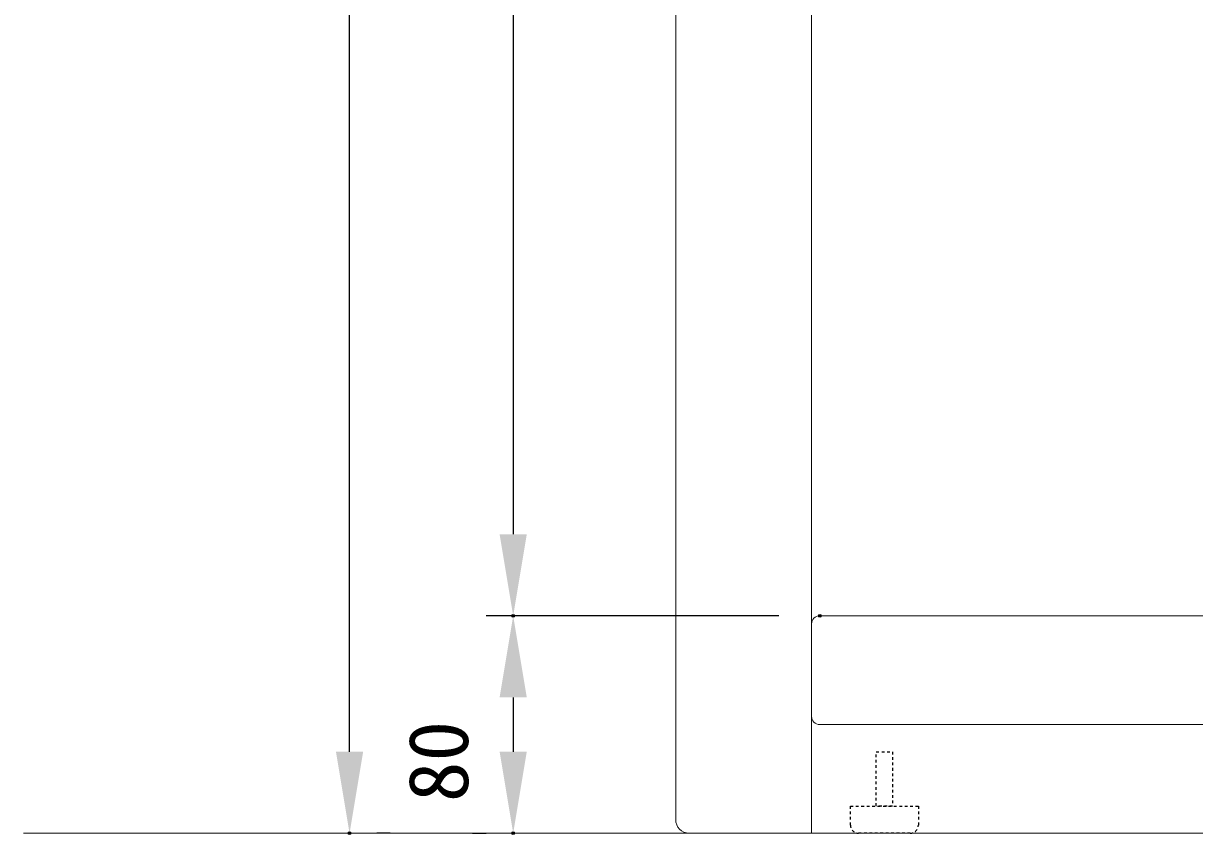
# Model space of a CAD drawing. Units: millimetres, scale not verified. Extents: x -203 to 203, y -143 to 143.
# Drawn here: x -143 to -99.91, y -91.05 to -61.2 of the extents above; entities that cross this region are included whole.
import ezdxf
from ezdxf.enums import TextEntityAlignment as Align

# ---------------------------------------------------------------- set-up
doc = ezdxf.new("R2010")
doc.units = ezdxf.units.MM
doc.header["$LTSCALE"] = 0.5
doc.header["$PDMODE"] = 32
doc.header["$PDSIZE"] = 0.1
doc.linetypes.add('USER1', pattern=[0.15748, 0.07874, -0.07874])
for name, color, linetype, lineweight in [('0-1_DIMENSION_LINES$02_DIMENSI', 7, 'Continuous', 25), ('0-3_DIMENSION_LINES$03_LINES', 7, 'Continuous', 18), ('0-4_DIMENSION_LINES$05_HIDE_LI', 7, 'USER1', 25)]:
    doc.layers.add(name, color=color, linetype=linetype, lineweight=lineweight)
doc.layers.add('0-2_DEFPOINTS', color=7, linetype='Continuous')
doc.styles.add('ＭＳ ゴシック', font='')
doc.styles.get('ＭＳ ゴシック').set_extended_font_data('MS Gothic')

# ---------------------------------------------------------------- blocks, each defined once
blk = doc.blocks.new('D1')
at = {"layer": '0-1_DIMENSION_LINES$02_DIMENSI'}
for p, q in [((189.6, 245), (168.043, 245)), ((170.043, 239), (170.043, 137)), ((189.6, 131), (168.043, 131))]:
    blk.add_line(p, q, dxfattribs=at)
for points in [[(171.042, 239), (169.043, 239), (170.043, 245)], [(169.043, 137), (171.042, 137), (170.043, 131)]]:
    blk.add_solid(points, dxfattribs=at)
at = {"layer": '0-2_DEFPOINTS'}
for p in [(192.6, 245), (170.043, 131), (192.6, 131)]:
    blk.add_point(p, dxfattribs=at)
at = {"layer": '0-1_DIMENSION_LINES$02_DIMENSI', "style": 'ＭＳ ゴシック'}
blk.add_text('570', height=4.399, rotation=90, dxfattribs=at).set_placement((168.043, 179.429), align=Align.BOTTOM_LEFT)
blk = doc.blocks.new('D2')
at = {"layer": '0-1_DIMENSION_LINES$02_DIMENSI'}
for p, q in [((158, 121), (158, 295)), ((161, 115), (160, 115))]:
    blk.add_line(p, q, dxfattribs=at)
blk.add_solid([(157, 121), (159, 121), (158, 115)], dxfattribs=at)
at = {"layer": '0-2_DEFPOINTS'}
blk.add_point((158, 115), dxfattribs=at)
blk = doc.blocks.new('D16')
at = {"layer": '0-1_DIMENSION_LINES$02_DIMENSI'}
for p, q in [((189.6, 131), (168.043, 131)), ((170.043, 125), (170.043, 121)), ((167.043, 115), (168.043, 115))]:
    blk.add_line(p, q, dxfattribs=at)
for points in [[(171.042, 125), (169.043, 125), (170.043, 131)], [(169.043, 121), (171.042, 121), (170.043, 115)]]:
    blk.add_solid(points, dxfattribs=at)
at = {"layer": '0-2_DEFPOINTS'}
for p in [(192.6, 131), (170.043, 115)]:
    blk.add_point(p, dxfattribs=at)
at = {"layer": '0-1_DIMENSION_LINES$02_DIMENSI', "style": 'ＭＳ ゴシック'}
blk.add_text('80', height=4.399, rotation=90, dxfattribs=at).set_placement((168.043, 117.286), align=Align.BOTTOM_LEFT)

msp = doc.modelspace()

# ---------------------------------------------------------------- linework, layer by layer
at = {"layer": '0-3_DIMENSION_LINES$03_LINES'}
for p, q in [((-119, -90.489), (-119, 1.489)), ((-114, 1.489), (-114, -90.489)), ((-114, -89), (-114, 0.7)), ((-113.7, -83), (-62.3, -83)), ((-114, -86.7), (-114, -83.3)), ((-62.3, -87), (-113.7, -87)), ((-143, -91), (132, -91))]:
    msp.add_line(p, q, dxfattribs=at)
for points in [[(-62, -86.5), (-62, -91), (-114, -91), (-114, -86.5)], [(-114, -90.489), (-114, -91), (-118.5, -91)]]:
    msp.add_lwpolyline(points, dxfattribs=at)
for centre, radius, start, end in [((-113.7, -83.3), 0.3, 90, 180), ((-113.7, -86.7), 0.3, 180, 270), ((-118.4944, -90.4944), 0.5056, 179.38401, 269.37047)]:
    msp.add_arc(centre, radius, start, end, dxfattribs=at)
at = {"layer": '0-4_DIMENSION_LINES$05_HIDE_LI'}
for p, q in [((-112.5699, -90.7), (-112.5699, -90)), ((-110.3699, -91), (-112.2699, -91))]:
    msp.add_line(p, q, dxfattribs=at)
msp.add_lwpolyline([(-111.6199, -88), (-111.0199, -88), (-111.0199, -90), (-111.6199, -90)], close=True, dxfattribs=at)
msp.add_lwpolyline([(-112.5699, -90), (-110.0699, -90), (-110.0699, -90.7)], dxfattribs=at)
for centre, start, end in [((-112.2699, -90.7), 180, 270), ((-110.3699, -90.7), 270, 0)]:
    msp.add_arc(centre, 0.3, start, end, dxfattribs=at)

# ---------------------------------------------------------------- block references
at = {"layer": '0-1_DIMENSION_LINES$02_DIMENSI', "xscale": 0.5, "yscale": 0.5}
for name in ['D2', 'D1', 'D16']:
    msp.add_blockref(name, (-210, -148.5), dxfattribs=at)

doc.saveas('drawing.dxf')
